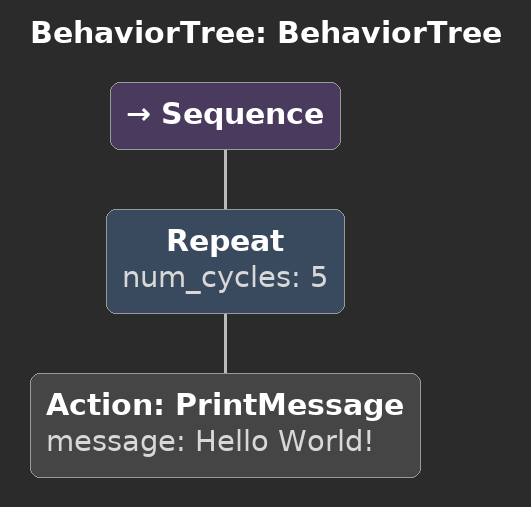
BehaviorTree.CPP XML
<?xml version="1.0" encoding="UTF-8"?>
<root BTCPP_format="4"
      main_tree_to_execute="BehaviorTree">
  <BehaviorTree ID="BehaviorTree">
    <Sequence>
      <Repeat num_cycles="5">
        <Action ID="PrintMessage"
                message="Hello World!"/>
      </Repeat>
    </Sequence>
  </BehaviorTree>

</root>
